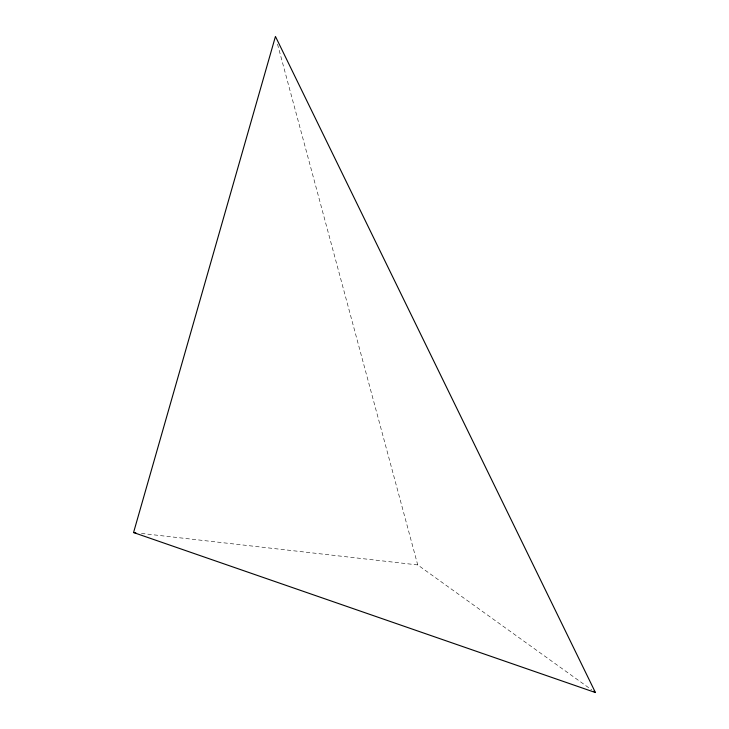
<?xml version="1.0" encoding="UTF-8"?>
<svg xmlns="http://www.w3.org/2000/svg" width="729" height="729" viewBox="0 0 729 729"><rect width="100%" height="100%" fill="white"/><g stroke="black" fill="none" stroke-linecap="round" stroke-linejoin="round"><path stroke-width="0.55" stroke-dasharray="3.65 2.73" d="M141.453 533.437L417.726 564.929L591.757 689.907M277.521 44.141L417.726 564.929"/><path stroke-width="1.09" d="M133.562 532.534L275.444 36.45L595.438 692.55L133.562 532.534L135.822 532.79M593.597 691.229L595.438 692.55"/></g></svg>
